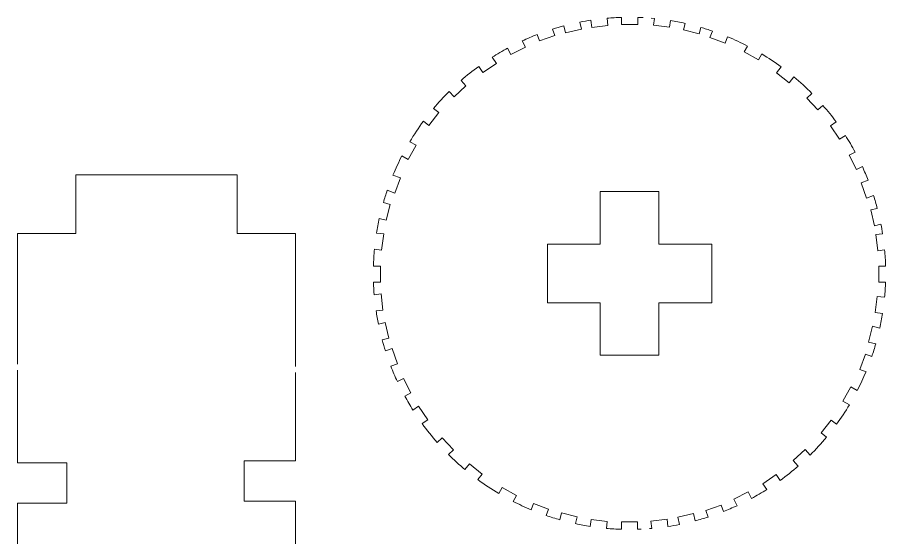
# Model space of a CAD drawing. Header units: centimetres. Extents: x -8.2 to 10.2, y 5.5 to 22.4.
# Drawn here: x -5.002 to -0.739, y 19.675 to 22.23 of the extents above; entities that cross this region are included whole.
import ezdxf

# ---------------------------------------------------------------- set-up
doc = ezdxf.new("R2010")
doc.units = ezdxf.units.CM
doc.header["$MEASUREMENT"] = 0
doc.layers.add('layer 1', color=7, linetype='Continuous')

msp = doc.modelspace()

# ---------------------------------------------------------------- linework, layer by layer
at = {"layer": 'layer 1', "color": 250, "lineweight": 9}
for points, knots in [([(-1.93972, 19.71635), (-1.94535, 19.71608), (-1.95098, 19.71586), (-1.95663, 19.71569), (-1.95663, 19.71569), (-1.95663, 19.71569), (-1.95663, 19.75229), (-1.95663, 19.75229), (-1.95663, 19.75229), (-1.95663, 19.75229), (-2.03648, 19.75229), (-2.03648, 19.75229), (-2.03648, 19.75229), (-2.03648, 19.75229), (-2.03648, 19.71568), (-2.03648, 19.71568), (-2.03648, 19.71568), (-2.06103, 19.71646), (-2.08565, 19.71796), (-2.1103, 19.72021), (-2.1103, 19.72021), (-2.1103, 19.72021), (-2.10605, 19.75388), (-2.10605, 19.75388), (-2.10605, 19.75388), (-2.10605, 19.75388), (-2.18528, 19.7639), (-2.18528, 19.7639), (-2.18528, 19.7639), (-2.18528, 19.7639), (-2.18955, 19.73), (-2.18955, 19.73), (-2.18955, 19.73), (-2.21356, 19.73376), (-2.23757, 19.73823), (-2.26155, 19.74344), (-2.26155, 19.74344), (-2.26155, 19.74344), (-2.25327, 19.77622), (-2.25327, 19.77622), (-2.25327, 19.77622), (-2.25327, 19.77622), (-2.33068, 19.79575), (-2.33068, 19.79575), (-2.33068, 19.79575), (-2.33068, 19.79575), (-2.33901, 19.7628), (-2.33901, 19.7628), (-2.33901, 19.7628), (-2.36122, 19.76912), (-2.38339, 19.77608), (-2.40547, 19.78368), (-2.40547, 19.78368), (-2.40547, 19.78368), (-2.39368, 19.81483), (-2.39368, 19.81483), (-2.39368, 19.81483), (-2.39368, 19.81483), (-2.46834, 19.84313), (-2.46834, 19.84313), (-2.46834, 19.84313), (-2.46834, 19.84313), (-2.48011, 19.81204), (-2.48011, 19.81204), (-2.48011, 19.81204), (-2.51026, 19.8246), (-2.53969, 19.83819), (-2.56835, 19.85279), (-2.56835, 19.85279), (-2.56835, 19.85279), (-2.55196, 19.88225), (-2.55196, 19.88225), (-2.55196, 19.88225), (-2.55196, 19.88225), (-2.62175, 19.92104), (-2.62175, 19.92104), (-2.62175, 19.92104), (-2.62175, 19.92104), (-2.63832, 19.89123), (-2.63832, 19.89123), (-2.63832, 19.89123), (-2.67412, 19.91242), (-2.70858, 19.93522), (-2.74164, 19.95952), (-2.74164, 19.95952), (-2.74164, 19.95952), (-2.71993, 19.98722), (-2.71993, 19.98722), (-2.71993, 19.98722), (-2.71993, 19.98722), (-2.78274, 20.03649), (-2.78274, 20.03649), (-2.78274, 20.03649), (-2.78274, 20.03649), (-2.80444, 20.00881), (-2.80444, 20.00881), (-2.80444, 20.00881), (-2.83281, 20.03259), (-2.85996, 20.0575), (-2.88591, 20.08349), (-2.88591, 20.08349), (-2.88591, 20.08349), (-2.8611, 20.1066), (-2.8611, 20.1066), (-2.8611, 20.1066), (-2.8611, 20.1066), (-2.91556, 20.16501), (-2.91556, 20.16501), (-2.91556, 20.16501), (-2.91556, 20.16501), (-2.94052, 20.14174), (-2.94052, 20.14174), (-2.94052, 20.14174), (-2.96681, 20.17168), (-2.99163, 20.20278), (-3.01488, 20.23491), (-3.01488, 20.23491), (-3.01488, 20.23491), (-2.98722, 20.25376), (-2.98722, 20.25376), (-2.98722, 20.25376), (-2.98722, 20.25376), (-3.03215, 20.31975), (-3.03215, 20.31975), (-3.03215, 20.31975), (-3.03215, 20.31975), (-3.05961, 20.30104), (-3.05961, 20.30104), (-3.05961, 20.30104), (-3.07387, 20.32366), (-3.08738, 20.3467), (-3.10018, 20.37014), (-3.10018, 20.37014), (-3.10018, 20.37014), (-3.07011, 20.38521), (-3.07011, 20.38521), (-3.07011, 20.38521), (-3.07011, 20.38521), (-3.10591, 20.45657), (-3.10591, 20.45657), (-3.10591, 20.45657), (-3.10591, 20.45657), (-3.13617, 20.4414), (-3.13617, 20.4414), (-3.13617, 20.4414), (-3.14771, 20.46615), (-3.15846, 20.49128), (-3.16838, 20.51673), (-3.16838, 20.51673), (-3.16838, 20.51673), (-3.13507, 20.52851), (-3.13507, 20.52851), (-3.13507, 20.52851), (-3.13507, 20.52851), (-3.1617, 20.60378), (-3.1617, 20.60378), (-3.1617, 20.60378), (-3.1617, 20.60378), (-3.195, 20.59201), (-3.195, 20.59201), (-3.195, 20.59201), (-3.2007, 20.60987), (-3.20598, 20.62789), (-3.21088, 20.64601), (-3.21088, 20.64601), (-3.21088, 20.64601), (-3.17807, 20.65362), (-3.17807, 20.65362), (-3.17807, 20.65362), (-3.17807, 20.65362), (-3.1961, 20.73141), (-3.1961, 20.73141), (-3.1961, 20.73141), (-3.1961, 20.73141), (-3.22924, 20.72371), (-3.22924, 20.72371), (-3.22924, 20.72371), (-3.23357, 20.74503), (-3.23736, 20.76649), (-3.24057, 20.78806), (-3.24057, 20.78806), (-3.24057, 20.78806), (-3.20711, 20.79207), (-3.20711, 20.79207), (-3.20711, 20.79207), (-3.20711, 20.79207), (-3.21665, 20.87136), (-3.21665, 20.87136), (-3.21665, 20.87136), (-3.21665, 20.87136), (-3.24988, 20.86736), (-3.24988, 20.86736), (-3.24988, 20.86736), (-3.25162, 20.88776), (-3.25285, 20.90824), (-3.25359, 20.92877), (-3.25359, 20.92877), (-3.25359, 20.92877), (-3.21962, 20.92877), (-3.21962, 20.92877), (-3.21962, 20.92877), (-3.21962, 20.92877), (-3.21962, 21.00863), (-3.21962, 21.00863), (-3.21962, 21.00863), (-3.21962, 21.00863), (-3.25386, 21.00863), (-3.25386, 21.00863), (-3.25386, 21.00863), (-3.25307, 21.03622), (-3.25136, 21.0639), (-3.24873, 21.09161), (-3.24873, 21.09161), (-3.24873, 21.09161), (-3.2135, 21.08716), (-3.2135, 21.08716), (-3.2135, 21.08716), (-3.2135, 21.08716), (-3.2035, 21.16637), (-3.2035, 21.16637), (-3.2035, 21.16637), (-3.2035, 21.16637), (-3.23861, 21.17081), (-3.23861, 21.17081), (-3.23861, 21.17081), (-3.23476, 21.19482), (-3.23018, 21.21882), (-3.22488, 21.2428), (-3.22488, 21.2428), (-3.22488, 21.2428), (-3.19054, 21.23413), (-3.19054, 21.23413), (-3.19054, 21.23413), (-3.19054, 21.23413), (-3.17101, 21.31155), (-3.17101, 21.31155), (-3.17101, 21.31155), (-3.17101, 21.31155), (-3.20518, 21.32018), (-3.20518, 21.32018), (-3.20518, 21.32018), (-3.19935, 21.34041), (-3.19298, 21.36057), (-3.18607, 21.38068), (-3.18607, 21.38068), (-3.18607, 21.38068), (-3.14939, 21.36679), (-3.14939, 21.36679), (-3.14939, 21.36679), (-3.14939, 21.36679), (-3.12112, 21.44146), (-3.12112, 21.44146), (-3.12112, 21.44146), (-3.12112, 21.44146), (-3.15779, 21.45536), (-3.15779, 21.45536), (-3.15779, 21.45536), (-3.14448, 21.48747), (-3.12996, 21.51874), (-3.11433, 21.54916), (-3.11433, 21.54916), (-3.11433, 21.54916), (-3.08343, 21.53199), (-3.08343, 21.53199), (-3.08343, 21.53199), (-3.08343, 21.53199), (-3.04465, 21.60179), (-3.04465, 21.60179), (-3.04465, 21.60179), (-3.04465, 21.60179), (-3.07559, 21.61896), (-3.07559, 21.61896), (-3.07559, 21.61896), (-3.05464, 21.65404), (-3.03214, 21.68783), (-3.00821, 21.72025), (-3.00821, 21.72025), (-3.00821, 21.72025), (-2.9817, 21.69947), (-2.9817, 21.69947), (-2.9817, 21.69947), (-2.9817, 21.69947), (-2.93241, 21.76227), (-2.93241, 21.76227), (-2.93241, 21.76227), (-2.93241, 21.76227), (-2.95875, 21.78295), (-2.95875, 21.78295), (-2.95875, 21.78295), (-2.93445, 21.81181), (-2.90894, 21.83944), (-2.88235, 21.86582), (-2.88235, 21.86582), (-2.88235, 21.86582), (-2.8581, 21.83982), (-2.8581, 21.83982), (-2.8581, 21.83982), (-2.8581, 21.83982), (-2.79971, 21.89425), (-2.79971, 21.89425), (-2.79971, 21.89425), (-2.79971, 21.89425), (-2.82385, 21.92016), (-2.82385, 21.92016), (-2.82385, 21.92016), (-2.79591, 21.94454), (-2.76693, 21.9676), (-2.73708, 21.98932), (-2.73708, 21.98932), (-2.73708, 21.98932), (-2.71609, 21.95852), (-2.71609, 21.95852), (-2.71609, 21.95852), (-2.71609, 21.95852), (-2.65008, 22.00345), (-2.65008, 22.00345), (-2.65008, 22.00345), (-2.65008, 22.00345), (-2.67104, 22.0342), (-2.67104, 22.0342), (-2.67104, 22.0342), (-2.64614, 22.04998), (-2.62073, 22.06489), (-2.59483, 22.07889), (-2.59483, 22.07889), (-2.59483, 22.07889), (-2.57902, 22.04739), (-2.57902, 22.04739), (-2.57902, 22.04739), (-2.57902, 22.04739), (-2.50766, 22.08319), (-2.50766, 22.08319), (-2.50766, 22.08319), (-2.50766, 22.08319), (-2.52342, 22.1146), (-2.52342, 22.1146), (-2.52342, 22.1146), (-2.49916, 22.1258), (-2.47457, 22.13621), (-2.44966, 22.14585), (-2.44966, 22.14585), (-2.44966, 22.14585), (-2.43854, 22.11443), (-2.43854, 22.11443), (-2.43854, 22.11443), (-2.43854, 22.11443), (-2.36327, 22.14106), (-2.36327, 22.14106), (-2.36327, 22.14106), (-2.36327, 22.14106), (-2.37432, 22.17226), (-2.37432, 22.17226), (-2.37432, 22.17226), (-2.35584, 22.1781), (-2.33724, 22.18351), (-2.3185, 22.18849), (-2.3185, 22.18849), (-2.3185, 22.18849), (-2.31052, 22.1541), (-2.31052, 22.1541), (-2.31052, 22.1541), (-2.31052, 22.1541), (-2.23277, 22.17214), (-2.23277, 22.17214), (-2.23277, 22.17214), (-2.23277, 22.17214), (-2.24073, 22.20654), (-2.24073, 22.20654), (-2.24073, 22.20654), (-2.2226, 22.21014), (-2.20438, 22.21337), (-2.18607, 22.21617), (-2.18607, 22.21617), (-2.18607, 22.21617), (-2.18181, 22.18077), (-2.18181, 22.18077), (-2.18181, 22.18077), (-2.18181, 22.18077), (-2.10254, 22.1903), (-2.10254, 22.1903), (-2.10254, 22.1903), (-2.10254, 22.1903), (-2.1068, 22.22574), (-2.1068, 22.22574), (-2.1068, 22.22574), (-2.08315, 22.22783), (-2.0594, 22.22928), (-2.03556, 22.23002), (-2.03556, 22.23002), (-2.03556, 22.23002), (-2.03556, 22.19449), (-2.03556, 22.19449), (-2.03556, 22.19449), (-2.03556, 22.19449), (-1.95572, 22.19449), (-1.95572, 22.19449), (-1.95572, 22.19449), (-1.95572, 22.19449), (-1.95572, 22.23), (-1.95572, 22.23), (-1.95572, 22.23), (-1.94692, 22.2297), (-1.93813, 22.22933), (-1.92933, 22.22885)], [0, 0, 0, 0, 0.0098039, 0.0098039, 0.0098039, 0.0098039, 0.0196078, 0.0196078, 0.0196078, 0.0196078, 0.0294118, 0.0294118, 0.0294118, 0.0294118, 0.0392157, 0.0392157, 0.0392157, 0.0392157, 0.0490196, 0.0490196, 0.0490196, 0.0490196, 0.0588235, 0.0588235, 0.0588235, 0.0588235, 0.0686275, 0.0686275, 0.0686275, 0.0686275, 0.0784314, 0.0784314, 0.0784314, 0.0784314, 0.0882353, 0.0882353, 0.0882353, 0.0882353, 0.0980392, 0.0980392, 0.0980392, 0.0980392, 0.1078431, 0.1078431, 0.1078431, 0.1078431, 0.1176471, 0.1176471, 0.1176471, 0.1176471, 0.127451, 0.127451, 0.127451, 0.127451, 0.1372549, 0.1372549, 0.1372549, 0.1372549, 0.1470588, 0.1470588, 0.1470588, 0.1470588, 0.1568627, 0.1568627, 0.1568627, 0.1568627, 0.1666667, 0.1666667, 0.1666667, 0.1666667, 0.1764706, 0.1764706, 0.1764706, 0.1764706, 0.1862745, 0.1862745, 0.1862745, 0.1862745, 0.1960784, 0.1960784, 0.1960784, 0.1960784, 0.2058824, 0.2058824, 0.2058824, 0.2058824, 0.2156863, 0.2156863, 0.2156863, 0.2156863, 0.2254902, 0.2254902, 0.2254902, 0.2254902, 0.2352941, 0.2352941, 0.2352941, 0.2352941, 0.245098, 0.245098, 0.245098, 0.245098, 0.254902, 0.254902, 0.254902, 0.254902, 0.2647059, 0.2647059, 0.2647059, 0.2647059, 0.2745098, 0.2745098, 0.2745098, 0.2745098, 0.2843137, 0.2843137, 0.2843137, 0.2843137, 0.2941176, 0.2941176, 0.2941176, 0.2941176, 0.3039216, 0.3039216, 0.3039216, 0.3039216, 0.3137255, 0.3137255, 0.3137255, 0.3137255, 0.3235294, 0.3235294, 0.3235294, 0.3235294, 0.3333333, 0.3333333, 0.3333333, 0.3333333, 0.3431373, 0.3431373, 0.3431373, 0.3431373, 0.3529412, 0.3529412, 0.3529412, 0.3529412, 0.3627451, 0.3627451, 0.3627451, 0.3627451, 0.372549, 0.372549, 0.372549, 0.372549, 0.3823529, 0.3823529, 0.3823529, 0.3823529, 0.3921569, 0.3921569, 0.3921569, 0.3921569, 0.4019608, 0.4019608, 0.4019608, 0.4019608, 0.4117647, 0.4117647, 0.4117647, 0.4117647, 0.4215686, 0.4215686, 0.4215686, 0.4215686, 0.4313725, 0.4313725, 0.4313725, 0.4313725, 0.4411765, 0.4411765, 0.4411765, 0.4411765, 0.4509804, 0.4509804, 0.4509804, 0.4509804, 0.4607843, 0.4607843, 0.4607843, 0.4607843, 0.4705882, 0.4705882, 0.4705882, 0.4705882, 0.4803922, 0.4803922, 0.4803922, 0.4803922, 0.4901961, 0.4901961, 0.4901961, 0.4901961, 0.5, 0.5, 0.5, 0.5, 0.5098039, 0.5098039, 0.5098039, 0.5098039, 0.5196078, 0.5196078, 0.5196078, 0.5196078, 0.5294118, 0.5294118, 0.5294118, 0.5294118, 0.5392157, 0.5392157, 0.5392157, 0.5392157, 0.5490196, 0.5490196, 0.5490196, 0.5490196, 0.5588235, 0.5588235, 0.5588235, 0.5588235, 0.5686275, 0.5686275, 0.5686275, 0.5686275, 0.5784314, 0.5784314, 0.5784314, 0.5784314, 0.5882353, 0.5882353, 0.5882353, 0.5882353, 0.5980392, 0.5980392, 0.5980392, 0.5980392, 0.6078431, 0.6078431, 0.6078431, 0.6078431, 0.6176471, 0.6176471, 0.6176471, 0.6176471, 0.627451, 0.627451, 0.627451, 0.627451, 0.6372549, 0.6372549, 0.6372549, 0.6372549, 0.6470588, 0.6470588, 0.6470588, 0.6470588, 0.6568627, 0.6568627, 0.6568627, 0.6568627, 0.6666667, 0.6666667, 0.6666667, 0.6666667, 0.6764706, 0.6764706, 0.6764706, 0.6764706, 0.6862745, 0.6862745, 0.6862745, 0.6862745, 0.6960784, 0.6960784, 0.6960784, 0.6960784, 0.7058824, 0.7058824, 0.7058824, 0.7058824, 0.7156863, 0.7156863, 0.7156863, 0.7156863, 0.7254902, 0.7254902, 0.7254902, 0.7254902, 0.7352941, 0.7352941, 0.7352941, 0.7352941, 0.745098, 0.745098, 0.745098, 0.745098, 0.754902, 0.754902, 0.754902, 0.754902, 0.7647059, 0.7647059, 0.7647059, 0.7647059, 0.7745098, 0.7745098, 0.7745098, 0.7745098, 0.7843137, 0.7843137, 0.7843137, 0.7843137, 0.7941176, 0.7941176, 0.7941176, 0.7941176, 0.8039216, 0.8039216, 0.8039216, 0.8039216, 0.8137255, 0.8137255, 0.8137255, 0.8137255, 0.8235294, 0.8235294, 0.8235294, 0.8235294, 0.8333333, 0.8333333, 0.8333333, 0.8333333, 0.8431373, 0.8431373, 0.8431373, 0.8431373, 0.8529412, 0.8529412, 0.8529412, 0.8529412, 0.8627451, 0.8627451, 0.8627451, 0.8627451, 0.872549, 0.872549, 0.872549, 0.872549, 0.8823529, 0.8823529, 0.8823529, 0.8823529, 0.8921569, 0.8921569, 0.8921569, 0.8921569, 0.9019608, 0.9019608, 0.9019608, 0.9019608, 0.9117647, 0.9117647, 0.9117647, 0.9117647, 0.9215686, 0.9215686, 0.9215686, 0.9215686, 0.9313725, 0.9313725, 0.9313725, 0.9313725, 0.9411765, 0.9411765, 0.9411765, 0.9411765, 0.9509804, 0.9509804, 0.9509804, 0.9509804, 0.9607843, 0.9607843, 0.9607843, 0.9607843, 0.9705882, 0.9705882, 0.9705882, 0.9705882, 0.9803922, 0.9803922, 0.9803922, 0.9803922, 1, 1, 1, 1]), ([(-1.88987, 22.22618), (-1.88987, 22.22618), (-1.87471, 22.22471), (-1.87471, 22.22471), (-1.87471, 22.22471), (-1.87471, 22.22471), (-1.87892, 22.19131), (-1.87892, 22.19131), (-1.87892, 22.19131), (-1.87892, 22.19131), (-1.79971, 22.18132), (-1.79971, 22.18132), (-1.79971, 22.18132), (-1.79971, 22.18132), (-1.79553, 22.2144), (-1.79553, 22.2144), (-1.79553, 22.2144), (-1.77151, 22.21048), (-1.7475, 22.20585), (-1.7235, 22.20049), (-1.7235, 22.20049), (-1.7235, 22.20049), (-1.73173, 22.16797), (-1.73173, 22.16797), (-1.73173, 22.16797), (-1.73173, 22.16797), (-1.65432, 22.14843), (-1.65432, 22.14843), (-1.65432, 22.14843), (-1.65432, 22.14843), (-1.64617, 22.1806), (-1.64617, 22.1806), (-1.64617, 22.1806), (-1.62737, 22.17513), (-1.6086, 22.16919), (-1.58988, 22.16277), (-1.58988, 22.16277), (-1.58988, 22.16277), (-1.60185, 22.13122), (-1.60185, 22.13122), (-1.60185, 22.13122), (-1.60185, 22.13122), (-1.52716, 22.10293), (-1.52716, 22.10293), (-1.52716, 22.10293), (-1.52716, 22.10293), (-1.51518, 22.13459), (-1.51518, 22.13459), (-1.51518, 22.13459), (-1.48167, 22.12073), (-1.4491, 22.10559), (-1.41743, 22.0892), (-1.41743, 22.0892), (-1.41743, 22.0892), (-1.4337, 22.0599), (-1.4337, 22.0599), (-1.4337, 22.0599), (-1.4337, 22.0599), (-1.3639, 22.02113), (-1.3639, 22.02113), (-1.3639, 22.02113), (-1.3639, 22.02113), (-1.34771, 22.0503), (-1.34771, 22.0503), (-1.34771, 22.0503), (-1.31468, 22.03045), (-1.28281, 22.00923), (-1.25211, 21.98674), (-1.25211, 21.98674), (-1.25211, 21.98674), (-1.27493, 21.95765), (-1.27493, 21.95765), (-1.27493, 21.95765), (-1.27493, 21.95765), (-1.21212, 21.90837), (-1.21212, 21.90837), (-1.21212, 21.90837), (-1.21212, 21.90837), (-1.18928, 21.93748), (-1.18928, 21.93748), (-1.18928, 21.93748), (-1.15856, 21.91177), (-1.12921, 21.88472), (-1.10133, 21.85641), (-1.10133, 21.85641), (-1.10133, 21.85641), (-1.12599, 21.83344), (-1.12599, 21.83344), (-1.12599, 21.83344), (-1.12599, 21.83344), (-1.07155, 21.77503), (-1.07155, 21.77503), (-1.07155, 21.77503), (-1.07155, 21.77503), (-1.04712, 21.79782), (-1.04712, 21.79782), (-1.04712, 21.79782), (-1.02425, 21.77141), (-1.00253, 21.74416), (-0.982, 21.71611), (-0.982, 21.71611), (-0.982, 21.71611), (-1.00995, 21.69704), (-1.00995, 21.69704), (-1.00995, 21.69704), (-1.00995, 21.69704), (-0.96502, 21.63107), (-0.96502, 21.63107), (-0.96502, 21.63107), (-0.96502, 21.63107), (-0.93698, 21.65015), (-0.93698, 21.65015), (-0.93698, 21.65015), (-0.91997, 21.62347), (-0.90399, 21.59617), (-0.88904, 21.56835), (-0.88904, 21.56835), (-0.88904, 21.56835), (-0.91886, 21.5534), (-0.91886, 21.5534), (-0.91886, 21.5534), (-0.91886, 21.5534), (-0.88306, 21.48203), (-0.88306, 21.48203), (-0.88306, 21.48203), (-0.88306, 21.48203), (-0.85349, 21.49686), (-0.85349, 21.49686), (-0.85349, 21.49686), (-0.84338, 21.4748), (-0.83392, 21.45247), (-0.82509, 21.42987), (-0.82509, 21.42987), (-0.82509, 21.42987), (-0.85916, 21.4178), (-0.85916, 21.4178), (-0.85916, 21.4178), (-0.85916, 21.4178), (-0.83253, 21.34254), (-0.83253, 21.34254), (-0.83253, 21.34254), (-0.83253, 21.34254), (-0.79839, 21.35461), (-0.79839, 21.35461), (-0.79839, 21.35461), (-0.79176, 21.33384), (-0.78565, 21.31288), (-0.7801, 21.29177), (-0.7801, 21.29177), (-0.7801, 21.29177), (-0.8127, 21.28421), (-0.8127, 21.28421), (-0.8127, 21.28421), (-0.8127, 21.28421), (-0.79464, 21.20642), (-0.79464, 21.20642), (-0.79464, 21.20642), (-0.79464, 21.20642), (-0.76223, 21.21393), (-0.76223, 21.21393), (-0.76223, 21.21393), (-0.75921, 21.1985), (-0.75644, 21.18299), (-0.754, 21.16742), (-0.754, 21.16742), (-0.754, 21.16742), (-0.78746, 21.16338), (-0.78746, 21.16338), (-0.78746, 21.16338), (-0.78746, 21.16338), (-0.77792, 21.08412), (-0.77792, 21.08412), (-0.77792, 21.08412), (-0.77792, 21.08412), (-0.7441, 21.08818), (-0.7441, 21.08818), (-0.7441, 21.08818), (-0.74165, 21.06181), (-0.74003, 21.03532), (-0.73926, 21.00871), (-0.73926, 21.00871), (-0.73926, 21.00871), (-0.77295, 21.00871), (-0.77295, 21.00871), (-0.77295, 21.00871), (-0.77295, 21.00871), (-0.77295, 20.92887), (-0.77295, 20.92887), (-0.77295, 20.92887), (-0.77295, 20.92887), (-0.73951, 20.92887), (-0.73951, 20.92887), (-0.73951, 20.92887), (-0.74037, 20.90429), (-0.74196, 20.87964), (-0.74429, 20.855), (-0.74429, 20.855), (-0.74429, 20.855), (-0.78065, 20.8596), (-0.78065, 20.8596), (-0.78065, 20.8596), (-0.78065, 20.8596), (-0.79064, 20.78036), (-0.79064, 20.78036), (-0.79064, 20.78036), (-0.79064, 20.78036), (-0.75434, 20.7758), (-0.75434, 20.7758), (-0.75434, 20.7758), (-0.75817, 20.75178), (-0.76272, 20.72775), (-0.76801, 20.70378), (-0.76801, 20.70378), (-0.76801, 20.70378), (-0.80335, 20.71272), (-0.80335, 20.71272), (-0.80335, 20.71272), (-0.80335, 20.71272), (-0.82292, 20.63529), (-0.82292, 20.63529), (-0.82292, 20.63529), (-0.82292, 20.63529), (-0.78764, 20.62639), (-0.78764, 20.62639), (-0.78764, 20.62639), (-0.79361, 20.6056), (-0.80018, 20.58484), (-0.80729, 20.56416), (-0.80729, 20.56416), (-0.80729, 20.56416), (-0.83756, 20.57561), (-0.83756, 20.57561), (-0.83756, 20.57561), (-0.83756, 20.57561), (-0.86582, 20.50094), (-0.86582, 20.50094), (-0.86582, 20.50094), (-0.86582, 20.50094), (-0.83562, 20.48951), (-0.83562, 20.48951), (-0.83562, 20.48951), (-0.84874, 20.45797), (-0.86301, 20.42725), (-0.87835, 20.39734), (-0.87835, 20.39734), (-0.87835, 20.39734), (-0.91018, 20.41502), (-0.91018, 20.41502), (-0.91018, 20.41502), (-0.91018, 20.41502), (-0.94895, 20.34523), (-0.94895, 20.34523), (-0.94895, 20.34523), (-0.94895, 20.34523), (-0.91705, 20.32751), (-0.91705, 20.32751), (-0.91705, 20.32751), (-0.93682, 20.29433), (-0.95797, 20.26234), (-0.98041, 20.23155), (-0.98041, 20.23155), (-0.98041, 20.23155), (-1.00714, 20.2525), (-1.00714, 20.2525), (-1.00714, 20.2525), (-1.00714, 20.2525), (-1.0564, 20.18966), (-1.0564, 20.18966), (-1.0564, 20.18966), (-1.0564, 20.18966), (-1.02947, 20.16857), (-1.02947, 20.16857), (-1.02947, 20.16857), (-1.05505, 20.1378), (-1.08196, 20.10846), (-1.11011, 20.08053), (-1.11011, 20.08053), (-1.11011, 20.08053), (-1.13505, 20.10728), (-1.13505, 20.10728), (-1.13505, 20.10728), (-1.13505, 20.10728), (-1.19345, 20.05284), (-1.19345, 20.05284), (-1.19345, 20.05284), (-1.19345, 20.05284), (-1.16854, 20.02611), (-1.16854, 20.02611), (-1.16854, 20.02611), (-1.19693, 20.00134), (-1.22635, 19.9779), (-1.25673, 19.95586), (-1.25673, 19.95586), (-1.25673, 19.95586), (-1.27616, 19.98441), (-1.27616, 19.98441), (-1.27616, 19.98441), (-1.27616, 19.98441), (-1.34214, 19.93946), (-1.34214, 19.93946), (-1.34214, 19.93946), (-1.34214, 19.93946), (-1.32281, 19.91103), (-1.32281, 19.91103), (-1.32281, 19.91103), (-1.3472, 19.89558), (-1.37211, 19.88098), (-1.39747, 19.86725), (-1.39747, 19.86725), (-1.39747, 19.86725), (-1.41374, 19.89968), (-1.41374, 19.89968), (-1.41374, 19.89968), (-1.41374, 19.89968), (-1.48513, 19.86388), (-1.48513, 19.86388), (-1.48513, 19.86388), (-1.48513, 19.86388), (-1.46887, 19.83148), (-1.46887, 19.83148), (-1.46887, 19.83148), (-1.49083, 19.82133), (-1.51309, 19.81181), (-1.53558, 19.80293), (-1.53558, 19.80293), (-1.53558, 19.80293), (-1.54681, 19.83464), (-1.54681, 19.83464), (-1.54681, 19.83464), (-1.54681, 19.83464), (-1.62208, 19.80797), (-1.62208, 19.80797), (-1.62208, 19.80797), (-1.62208, 19.80797), (-1.61075, 19.77598), (-1.61075, 19.77598), (-1.61075, 19.77598), (-1.63157, 19.76926), (-1.65256, 19.76308), (-1.67372, 19.75743), (-1.67372, 19.75743), (-1.67372, 19.75743), (-1.68194, 19.79288), (-1.68194, 19.79288), (-1.68194, 19.79288), (-1.68194, 19.79288), (-1.75972, 19.77483), (-1.75972, 19.77483), (-1.75972, 19.77483), (-1.75972, 19.77483), (-1.75149, 19.73931), (-1.75149, 19.73931), (-1.75149, 19.73931), (-1.77013, 19.7356), (-1.78887, 19.73229), (-1.8077, 19.7294), (-1.8077, 19.7294), (-1.8077, 19.7294), (-1.81203, 19.76543), (-1.81203, 19.76543), (-1.81203, 19.76543), (-1.81203, 19.76543), (-1.89131, 19.75592), (-1.89131, 19.75592), (-1.89131, 19.75592), (-1.89131, 19.75592), (-1.88697, 19.71987), (-1.88697, 19.71987), (-1.88697, 19.71987), (-1.88697, 19.71987), (-1.89895, 19.71887), (-1.89895, 19.71887)], [0, 0, 0, 0, 0.0106383, 0.0106383, 0.0106383, 0.0106383, 0.0212766, 0.0212766, 0.0212766, 0.0212766, 0.0319149, 0.0319149, 0.0319149, 0.0319149, 0.0425532, 0.0425532, 0.0425532, 0.0425532, 0.0531915, 0.0531915, 0.0531915, 0.0531915, 0.0638298, 0.0638298, 0.0638298, 0.0638298, 0.0744681, 0.0744681, 0.0744681, 0.0744681, 0.0851064, 0.0851064, 0.0851064, 0.0851064, 0.0957447, 0.0957447, 0.0957447, 0.0957447, 0.106383, 0.106383, 0.106383, 0.106383, 0.1170213, 0.1170213, 0.1170213, 0.1170213, 0.1276596, 0.1276596, 0.1276596, 0.1276596, 0.1382979, 0.1382979, 0.1382979, 0.1382979, 0.1489362, 0.1489362, 0.1489362, 0.1489362, 0.1595745, 0.1595745, 0.1595745, 0.1595745, 0.1702128, 0.1702128, 0.1702128, 0.1702128, 0.1808511, 0.1808511, 0.1808511, 0.1808511, 0.1914894, 0.1914894, 0.1914894, 0.1914894, 0.2021277, 0.2021277, 0.2021277, 0.2021277, 0.212766, 0.212766, 0.212766, 0.212766, 0.2234043, 0.2234043, 0.2234043, 0.2234043, 0.2340426, 0.2340426, 0.2340426, 0.2340426, 0.2446809, 0.2446809, 0.2446809, 0.2446809, 0.2553191, 0.2553191, 0.2553191, 0.2553191, 0.2659574, 0.2659574, 0.2659574, 0.2659574, 0.2765957, 0.2765957, 0.2765957, 0.2765957, 0.287234, 0.287234, 0.287234, 0.287234, 0.2978723, 0.2978723, 0.2978723, 0.2978723, 0.3085106, 0.3085106, 0.3085106, 0.3085106, 0.3191489, 0.3191489, 0.3191489, 0.3191489, 0.3297872, 0.3297872, 0.3297872, 0.3297872, 0.3404255, 0.3404255, 0.3404255, 0.3404255, 0.3510638, 0.3510638, 0.3510638, 0.3510638, 0.3617021, 0.3617021, 0.3617021, 0.3617021, 0.3723404, 0.3723404, 0.3723404, 0.3723404, 0.3829787, 0.3829787, 0.3829787, 0.3829787, 0.393617, 0.393617, 0.393617, 0.393617, 0.4042553, 0.4042553, 0.4042553, 0.4042553, 0.4148936, 0.4148936, 0.4148936, 0.4148936, 0.4255319, 0.4255319, 0.4255319, 0.4255319, 0.4361702, 0.4361702, 0.4361702, 0.4361702, 0.4468085, 0.4468085, 0.4468085, 0.4468085, 0.4574468, 0.4574468, 0.4574468, 0.4574468, 0.4680851, 0.4680851, 0.4680851, 0.4680851, 0.4787234, 0.4787234, 0.4787234, 0.4787234, 0.4893617, 0.4893617, 0.4893617, 0.4893617, 0.5, 0.5, 0.5, 0.5, 0.5106383, 0.5106383, 0.5106383, 0.5106383, 0.5212766, 0.5212766, 0.5212766, 0.5212766, 0.5319149, 0.5319149, 0.5319149, 0.5319149, 0.5425532, 0.5425532, 0.5425532, 0.5425532, 0.5531915, 0.5531915, 0.5531915, 0.5531915, 0.5638298, 0.5638298, 0.5638298, 0.5638298, 0.5744681, 0.5744681, 0.5744681, 0.5744681, 0.5851064, 0.5851064, 0.5851064, 0.5851064, 0.5957447, 0.5957447, 0.5957447, 0.5957447, 0.606383, 0.606383, 0.606383, 0.606383, 0.6170213, 0.6170213, 0.6170213, 0.6170213, 0.6276596, 0.6276596, 0.6276596, 0.6276596, 0.6382979, 0.6382979, 0.6382979, 0.6382979, 0.6489362, 0.6489362, 0.6489362, 0.6489362, 0.6595745, 0.6595745, 0.6595745, 0.6595745, 0.6702128, 0.6702128, 0.6702128, 0.6702128, 0.6808511, 0.6808511, 0.6808511, 0.6808511, 0.6914894, 0.6914894, 0.6914894, 0.6914894, 0.7021277, 0.7021277, 0.7021277, 0.7021277, 0.712766, 0.712766, 0.712766, 0.712766, 0.7234043, 0.7234043, 0.7234043, 0.7234043, 0.7340426, 0.7340426, 0.7340426, 0.7340426, 0.7446809, 0.7446809, 0.7446809, 0.7446809, 0.7553191, 0.7553191, 0.7553191, 0.7553191, 0.7659574, 0.7659574, 0.7659574, 0.7659574, 0.7765957, 0.7765957, 0.7765957, 0.7765957, 0.787234, 0.787234, 0.787234, 0.787234, 0.7978723, 0.7978723, 0.7978723, 0.7978723, 0.8085106, 0.8085106, 0.8085106, 0.8085106, 0.8191489, 0.8191489, 0.8191489, 0.8191489, 0.8297872, 0.8297872, 0.8297872, 0.8297872, 0.8404255, 0.8404255, 0.8404255, 0.8404255, 0.8510638, 0.8510638, 0.8510638, 0.8510638, 0.8617021, 0.8617021, 0.8617021, 0.8617021, 0.8723404, 0.8723404, 0.8723404, 0.8723404, 0.8829787, 0.8829787, 0.8829787, 0.8829787, 0.893617, 0.893617, 0.893617, 0.893617, 0.9042553, 0.9042553, 0.9042553, 0.9042553, 0.9148936, 0.9148936, 0.9148936, 0.9148936, 0.9255319, 0.9255319, 0.9255319, 0.9255319, 0.9361702, 0.9361702, 0.9361702, 0.9361702, 0.9468085, 0.9468085, 0.9468085, 0.9468085, 0.9574468, 0.9574468, 0.9574468, 0.9574468, 0.9680851, 0.9680851, 0.9680851, 0.9680851, 0.9787234, 0.9787234, 0.9787234, 0.9787234, 1, 1, 1, 1]), ([(-2.14024, 21.37525), (-2.14024, 21.37525), (-2.14024, 21.11552), (-2.14024, 21.11552), (-2.14024, 21.11552), (-2.14024, 21.11552), (-2.4, 21.11552), (-2.4, 21.11552), (-2.4, 21.11552), (-2.4, 21.11552), (-2.4, 20.82815), (-2.4, 20.82815), (-2.4, 20.82815), (-2.4, 20.82815), (-2.14024, 20.82815), (-2.14024, 20.82815), (-2.14024, 20.82815), (-2.14024, 20.82815), (-2.14024, 20.57044), (-2.14024, 20.57044), (-2.14024, 20.57044), (-2.14024, 20.57044), (-1.85287, 20.57044), (-1.85287, 20.57044), (-1.85287, 20.57044), (-1.85287, 20.57044), (-1.85287, 20.82815), (-1.85287, 20.82815), (-1.85287, 20.82815), (-1.85287, 20.82815), (-1.59313, 20.82815), (-1.59313, 20.82815), (-1.59313, 20.82815), (-1.59313, 20.82815), (-1.59313, 21.11552), (-1.59313, 21.11552), (-1.59313, 21.11552), (-1.59313, 21.11552), (-1.85287, 21.11552), (-1.85287, 21.11552), (-1.85287, 21.11552), (-1.85287, 21.11552), (-1.85287, 21.37525), (-1.85287, 21.37525), (-1.85287, 21.37525), (-1.85287, 21.37525), (-2.14024, 21.37525), (-2.14024, 21.37525)], [0, 0, 0, 0, 0.0769231, 0.0769231, 0.0769231, 0.0769231, 0.1538462, 0.1538462, 0.1538462, 0.1538462, 0.2307692, 0.2307692, 0.2307692, 0.2307692, 0.3076923, 0.3076923, 0.3076923, 0.3076923, 0.3846154, 0.3846154, 0.3846154, 0.3846154, 0.4615385, 0.4615385, 0.4615385, 0.4615385, 0.5384615, 0.5384615, 0.5384615, 0.5384615, 0.6153846, 0.6153846, 0.6153846, 0.6153846, 0.6923077, 0.6923077, 0.6923077, 0.6923077, 0.7692308, 0.7692308, 0.7692308, 0.7692308, 0.8461538, 0.8461538, 0.8461538, 0.8461538, 1, 1, 1, 1])]:
    msp.add_open_spline(points, degree=3, knots=knots, dxfattribs=at)
at = {"layer": 'layer 1', "lineweight": 9}
for points, knots in [([(-3.63617, 20.5156), (-3.63617, 20.5156), (-3.63617, 21.16909), (-3.63617, 21.16909), (-3.63617, 21.16909), (-3.63617, 21.16909), (-3.92353, 21.16909), (-3.92353, 21.16909), (-3.92353, 21.16909), (-3.92353, 21.16909), (-3.92353, 21.45644), (-3.92353, 21.45644), (-3.92353, 21.45644), (-3.92353, 21.45644), (-4.33609, 21.45644), (-4.33609, 21.45644), (-4.33609, 21.45644), (-4.33609, 21.45644), (-4.71449, 21.45644), (-4.71449, 21.45644), (-4.71449, 21.45644), (-4.71449, 21.45644), (-4.71449, 21.16909), (-4.71449, 21.16909), (-4.71449, 21.16909), (-4.71449, 21.16909), (-5.00185, 21.16909), (-5.00185, 21.16909), (-5.00185, 21.16909), (-5.00185, 21.16909), (-5.00185, 20.52727), (-5.00185, 20.52727)], [0, 0, 0, 0, 0.1111111, 0.1111111, 0.1111111, 0.1111111, 0.2222222, 0.2222222, 0.2222222, 0.2222222, 0.3333333, 0.3333333, 0.3333333, 0.3333333, 0.4444444, 0.4444444, 0.4444444, 0.4444444, 0.5555556, 0.5555556, 0.5555556, 0.5555556, 0.6666667, 0.6666667, 0.6666667, 0.6666667, 0.7777778, 0.7777778, 0.7777778, 0.7777778, 1, 1, 1, 1]), ([(-3.63617, 20.4859), (-3.63617, 20.4859), (-3.63617, 20.05149), (-3.63617, 20.05149), (-3.63617, 20.05149), (-3.63617, 20.05149), (-3.88782, 20.05149), (-3.88782, 20.05149), (-3.88782, 20.05149), (-3.88782, 20.05149), (-3.88782, 19.85349), (-3.88782, 19.85349), (-3.88782, 19.85349), (-3.88782, 19.85349), (-3.63617, 19.85349), (-3.63617, 19.85349), (-3.63617, 19.85349), (-3.63617, 19.85349), (-3.63617, 19.76883), (-3.63617, 19.76883), (-3.63617, 19.76883), (-3.63617, 19.76883), (-3.63617, 19.62156), (-3.63617, 19.62156), (-3.63617, 19.62156), (-3.63617, 19.62156), (-3.92353, 19.62156), (-3.92353, 19.62156), (-3.92353, 19.62156), (-3.92353, 19.62156), (-3.92353, 17.44278), (-3.92353, 17.44278), (-3.92353, 17.44278), (-3.92353, 17.44278), (-4.17533, 17.44278), (-4.17533, 17.44278), (-4.17533, 17.44278), (-4.17533, 17.44278), (-4.17533, 19.44961), (-4.17533, 19.44961), (-4.17533, 19.44961), (-4.17533, 19.44961), (-4.46269, 19.44961), (-4.46269, 19.44961), (-4.46269, 19.44961), (-4.46269, 19.44961), (-4.46269, 17.44278), (-4.46269, 17.44278), (-4.46269, 17.44278), (-4.46269, 17.44278), (-4.71449, 17.44278), (-4.71449, 17.44278), (-4.71449, 17.44278), (-4.71449, 17.44278), (-4.71449, 19.62156), (-4.71449, 19.62156), (-4.71449, 19.62156), (-4.71449, 19.62156), (-5.00185, 19.62156), (-5.00185, 19.62156), (-5.00185, 19.62156), (-5.00185, 19.62156), (-5.00185, 19.79671), (-5.00185, 19.79671), (-5.00185, 19.79671), (-5.00185, 19.79671), (-5.00185, 19.84476), (-5.00185, 19.84476), (-5.00185, 19.84476), (-5.00185, 19.84476), (-4.75941, 19.84476), (-4.75941, 19.84476), (-4.75941, 19.84476), (-4.75941, 19.84476), (-4.75941, 20.04276), (-4.75941, 20.04276), (-4.75941, 20.04276), (-4.75941, 20.04276), (-5.00185, 20.04276), (-5.00185, 20.04276), (-5.00185, 20.04276), (-5.00185, 20.04276), (-5.00185, 20.49757), (-5.00185, 20.49757)], [0, 0, 0, 0, 0.0454545, 0.0454545, 0.0454545, 0.0454545, 0.0909091, 0.0909091, 0.0909091, 0.0909091, 0.1363636, 0.1363636, 0.1363636, 0.1363636, 0.1818182, 0.1818182, 0.1818182, 0.1818182, 0.2272727, 0.2272727, 0.2272727, 0.2272727, 0.2727273, 0.2727273, 0.2727273, 0.2727273, 0.3181818, 0.3181818, 0.3181818, 0.3181818, 0.3636364, 0.3636364, 0.3636364, 0.3636364, 0.4090909, 0.4090909, 0.4090909, 0.4090909, 0.4545455, 0.4545455, 0.4545455, 0.4545455, 0.5, 0.5, 0.5, 0.5, 0.5454545, 0.5454545, 0.5454545, 0.5454545, 0.5909091, 0.5909091, 0.5909091, 0.5909091, 0.6363636, 0.6363636, 0.6363636, 0.6363636, 0.6818182, 0.6818182, 0.6818182, 0.6818182, 0.7272727, 0.7272727, 0.7272727, 0.7272727, 0.7727273, 0.7727273, 0.7727273, 0.7727273, 0.8181818, 0.8181818, 0.8181818, 0.8181818, 0.8636364, 0.8636364, 0.8636364, 0.8636364, 0.9090909, 0.9090909, 0.9090909, 0.9090909, 1, 1, 1, 1])]:
    msp.add_open_spline(points, degree=3, knots=knots, dxfattribs=at)

doc.saveas('drawing.dxf')
